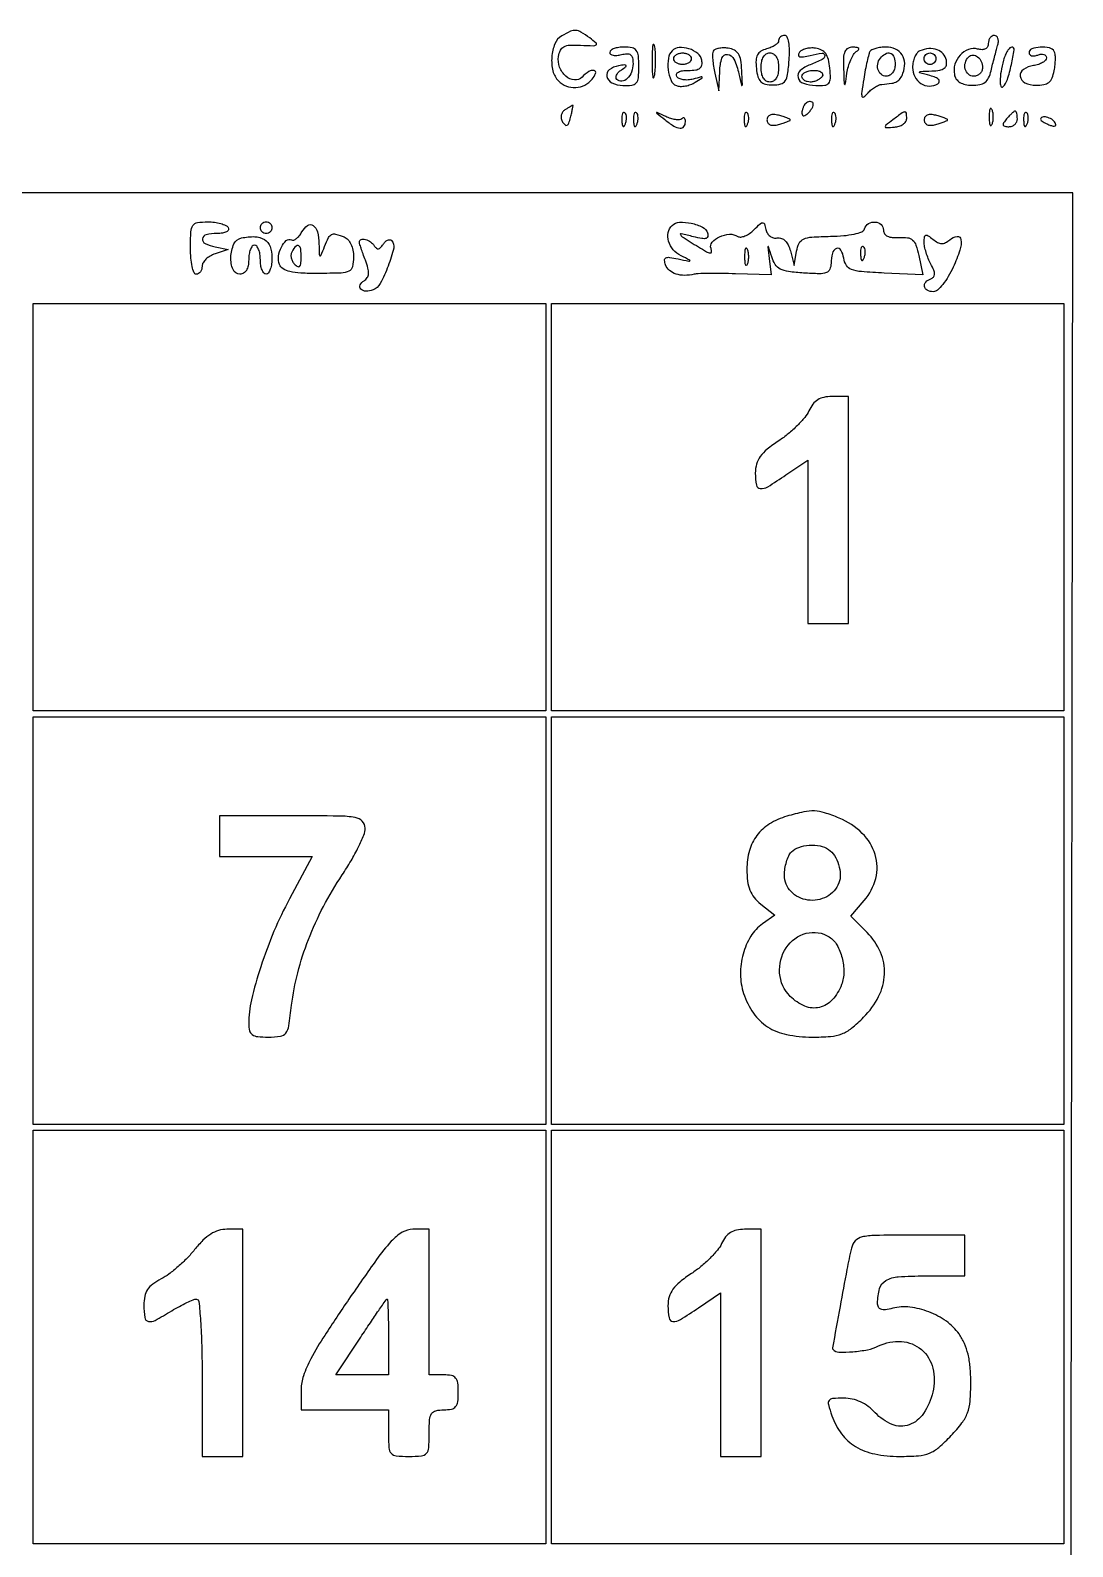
# Model space of a CAD drawing. Extents: x 16 to 642, y 26 to 500.
# Drawn here: x 463.5 to 642.5, y 239.5 to 499.9 of the extents above; entities that cross this region are included whole.
import ezdxf

# ---------------------------------------------------------------- set-up
doc = ezdxf.new("R2010")
doc.units = 0

msp = doc.modelspace()

# ---------------------------------------------------------------- linework, layer by layer
for points in [[(554.75, 498.919901, 0.16573), (553.575647, 497.567121, 0.078992), (553.046656, 495.295383, 0.076996), (553.244468, 492.904961, 0.138156), (554.2, 491.2, 0.104083), (555.560429, 490.312615, 0.105953), (557.154238, 490.056321, 0.105387), (558.719891, 490.475632, 0.10195), (560, 491.5, 0.085166), (560.572651, 492.493686, 0.462041), (560.305828, 492.967623, 0.195875), (559.406916, 492.79058, 0.051065), (558.242382, 491.842382, -0.222313), (556.923973, 491.364279, -0.159848), (555.464273, 491.992883, -0.123869), (554.400648, 493.54538, -0.124663), (554.201743, 495.412495, -0.079073), (554.525274, 496.459369, -0.162988), (555.121531, 497.061272, -0.106016), (556.156396, 497.331845, -0.023442), (558, 497.327447, 0.004766), (560.209527, 497.239618, 0.178375), (560.677246, 497.396091, 0.474781), (560.679818, 497.702912, 0.015052), (559.55887, 498.577447, 0.020018), (558.054078, 499.590234, 0.120904), (557.164844, 499.876779, 0.127205), (556.265757, 499.711354, 0.023105)], [(570.286014, 494.5, 0.006817), (570.315278, 492.711719, 0.040183), (570.418418, 491.780601, 0.720633), (570.561388, 491.761725, 0.075924), (570.717581, 492.26375, 0.022548), (570.846293, 493.485188, 0.015659), (570.885962, 494.872547, 0.015827), (570.839977, 496.209518, 0.031163), (570.703931, 497.26375, 0.248898), (570.549185, 497.455688, 0.49082), (570.403147, 497.374351, 0.030832), (570.307632, 496.29708, 0.00738)], [(592, 498.116631, -0.185948), (591.854631, 497.739262, -0.058343), (591.39088, 497.333464, -0.049187), (590.720113, 496.963529, -0.0375), (589.926401, 496.691004, 0.070532), (588.939393, 496.277643, 0.139389), (588.361149, 495.664804, 0.11208), (588.118924, 494.739901, 0.036764), (588.176401, 493.324373, 0.038939), (588.455422, 491.888383, 0.129595), (588.935221, 491.064797, 0.144521), (589.724104, 490.635383, 0.052906), (591, 490.5, 0.061426), (592.379593, 490.670127, 0.187559), (593.135916, 491.20575, 0.112408), (593.552911, 492.313907, 0.015952), (593.807498, 494.75, 0.02062), (593.860701, 496.466103, 0.041131), (593.735355, 497.817964, 0.056128), (593.46685, 498.728327, 0.301641), (593.057498, 499, 0.082141), (592.653608, 498.933198, 0.092284), (592.31064, 498.74051, 0.100652), (592.081314, 498.453562, 0.118961)], [(628, 497.59362, -0.118961), (627.868891, 497.050358, -0.157416), (627.511097, 496.692913, -0.123137), (626.934711, 496.559415, -0.059655), (626.180143, 496.663142, 0.153755), (624.606096, 496.585411, 0.119225), (623.174253, 495.622988, 0.111591), (622.274776, 494.049869, 0.122441), (622.181001, 492.298039, 0.104131), (622.507394, 491.521079, 0.104952), (623.118638, 490.94425, 0.085575), (624.022529, 490.586817, 0.047233), (625.206454, 490.454335, 0.048349), (626.54862, 490.56137, 0.119181), (627.44769, 490.955821, 0.121314), (628.057673, 491.712201, 0.051051), (628.490365, 492.954335, -0.00326), (628.759862, 494.057009, -0.002452), (629.070092, 495.266273, -0.002479), (629.373065, 496.400656, -0.005708), (629.614875, 497.25, 0.055364), (629.735512, 497.919921, 0.092955), (629.66851, 498.485937, 0.132656), (629.431006, 498.858956, 0.187153), (629.067388, 499, 0.130831), (628.660338, 498.891636, 0.100642), (628.313545, 498.586876, 0.088374), (628.08029, 498.130986, 0.074295)], [(563, 496.09362, 0.24384), (563.157535, 495.789795, 0.106581), (563.5875, 495.607123, 0.070464), (564.233678, 495.575635, 0.040966), (565, 495.710251, -0.050317), (565.976001, 495.862983, -0.179172), (566.570546, 495.679133, -0.180105), (566.900162, 495.153299, -0.050928), (567, 494.175648, -0.086318), (566.746387, 492.717529, -0.113734), (566.01931, 491.585462, -0.168697), (565.083474, 491.14587, -0.226323), (564.212429, 491.454237, -0.20254), (564.079275, 491.782151, -0.111623), (564.1823, 492.210053, -0.079282), (564.51379, 492.677508, -0.049787), (565.02896, 493.108129, 0.012013), (565.787698, 493.650684, 0.418595), (565.814026, 493.84727, 0.265097), (565.580681, 493.943949, 0.007983), (564.5, 493.790061, 0.125626), (562.929594, 493.112445, 0.29058), (562.5099, 491.955195, 0.23181), (563.388761, 490.85324, 0.101673), (565.25, 490.399086, 0.037672), (566.802896, 490.459103, 0.19092), (567.552361, 490.860053, 0.154317), (567.913471, 491.72368, 0.022459), (568, 493.649086, 0.023564), (567.912288, 495.509194, 0.137542), (567.563484, 496.414909, 0.184789), (566.852401, 496.865054, 0.049768), (565.5, 497, 0.034468), (564.542441, 496.933911, 0.052547), (563.734375, 496.733751, 0.068439), (563.17873, 496.441306, 0.241977)], [(573.708849, 496.375516, 0.162016), (573.067129, 495.093707, 0.066157), (573.045837, 493.121236, 0.067537), (573.530324, 491.271729, 0.20618), (574.439261, 490.384934, 0.08937), (575.121749, 490.254993, 0.046588), (575.987644, 490.327232, 0.044322), (576.890008, 490.572051, 0.051288), (577.689261, 490.964068, 0.002629), (578.826699, 491.683134, 0.41719), (578.855349, 491.816689, 0.322506), (578.707651, 491.873584, 0.002256), (577.334157, 491.507072, -0.049038), (576.457972, 491.359117, -0.057292), (575.615598, 491.397195, -0.066494), (574.929592, 491.603718, -0.149092), (574.52514, 491.959323, -0.233205), (574.485674, 492.371953, -0.183499), (574.78766, 492.712248, -0.088065), (575.4844, 492.932621, -0.032676), (576.514307, 493, 0.033909), (577.773998, 493.085529, 0.129488), (578.49496, 493.384525, 0.19006), (578.821167, 493.923229, 0.089533), (578.813108, 494.75, 0.178551), (578.1181, 495.904958, 0.092109), (576.61135, 496.712529, 0.092613), (574.922719, 496.922327, 0.183082)], [(577, 495, -0.148195), (576.884432, 494.618646, -0.098894), (576.559375, 494.29375, -0.082425), (576.073457, 494.074694, -0.064853), (575.5, 494, -0.064853), (574.926543, 494.074694, -0.082425), (574.440625, 494.29375, -0.098894), (574.115568, 494.618646, -0.148195), (574, 495, -0.148195), (574.115568, 495.381354, -0.098894), (574.440625, 495.70625, -0.082425), (574.926543, 495.925306, -0.064853), (575.5, 496, -0.064853), (576.073457, 495.925306, -0.082425), (576.559375, 495.70625, -0.098894), (576.884432, 495.381354, -0.148195)], [(580.772752, 496.307186, 0.117951), (580.652327, 495.817252, 0.020385), (580.685567, 494.855861, 0.021188), (580.821321, 493.707758, 0.017554), (581.060077, 492.5), (581.76337, 489.5), (581.881685, 492.833333, -0.063936), (582.259425, 495.127639, -0.366616), (583.21534, 495.749994, -0.261619), (584.330768, 494.923923, -0.048768), (585.172847, 492.417502, 0.00113), (585.628679, 490.461181, 0.613476), (585.722028, 490.438429, 0.191253), (585.786735, 490.626487, 0.000699), (585.672847, 493, 0.027224), (585.487417, 494.780357, 0.097985), (585.094022, 495.84627, 0.140028), (584.4132, 496.472483, 0.081139), (583.34436, 496.807186, 0.036864), (582.488687, 496.865336, 0.046582), (581.699748, 496.787025, 0.053897), (581.082243, 496.596194, 0.173599)], [(592, 493.5, -0.04716), (591.90137, 492.456621, -0.088208), (591.6, 491.666667, -0.118484), (591.11998, 491.177821, -0.140575), (590.5, 491, -0.140575), (589.88002, 491.177821, -0.118484), (589.4, 491.666667, -0.088208), (589.09863, 492.456621, -0.04716), (589, 493.5, -0.04716), (589.09863, 494.543379, -0.088208), (589.4, 495.333333, -0.118484), (589.88002, 495.822179, -0.140575), (590.5, 496, -0.140575), (591.11998, 495.822179, -0.118484), (591.6, 495.333333, -0.088208), (591.90137, 494.543379, -0.04716)], [(595.510571, 496.017104, 0.166825), (595.415198, 495.596474, 0.318089), (595.633977, 495.348821, 0.100229), (596.275345, 495.328615, 0.019404), (597.416211, 495.568326, -0.027345), (599.464705, 495.964903, -0.454326), (599.928468, 495.561147, -0.287102), (599.496881, 494.869066, -0.022682), (597.418718, 493.969096, 0.085065), (595.700594, 492.955386, 0.290866), (595.332105, 491.77222, 0.250441), (596.258271, 490.787917, 0.072045), (598.384645, 490.398366, 0.033056), (599.929793, 490.442783, 0.202099), (600.617603, 490.812886, 0.172576), (600.894267, 491.603716, 0.02298), (600.802293, 493.398366, 0.036705), (600.54499, 494.892527, 0.09549), (600.087711, 495.878357, 0.121141), (599.373963, 496.485634, 0.080754), (598.34436, 496.807186, 0.050212), (597.469501, 496.84326, 0.053244), (596.622733, 496.701813, 0.059408), (595.926785, 496.415269, 0.127679)], [(603.149832, 493.25, 0.001034), (603.251327, 490.835031, 0.156401), (603.346126, 490.578802, 0.656252), (603.454644, 490.607132, 0.001999), (603.740065, 492.49675, -0.031255), (603.9941, 493.698003, -0.033488), (604.391779, 494.829974, -0.035596), (604.863742, 495.745539, -0.114751), (605.340233, 496.231437, 0.055173), (605.739686, 496.55242, 0.378775), (605.753481, 496.78398, 0.201813), (605.469444, 496.942066, 0.025217), (604.75, 496.984687, 0.119993), (603.903931, 496.786503, 0.176051), (603.386243, 496.234498, 0.092176), (603.147142, 495.170094, 0.019269)], [(607.690356, 496.25, 0.066615), (607.489849, 495.755498, 0.007073), (607.196215, 494.545312, 0.008629), (606.890433, 493.086602, 0.006831), (606.608743, 491.5, 0.006365), (606.279555, 489.311824, 0.09508), (606.320316, 488.543479, 0.52935), (606.612833, 488.435207, 0.062088), (607.227404, 489, -0.039998), (607.806612, 489.581393, -0.035538), (608.493362, 490.08875, -0.037286), (609.180217, 490.455726, -0.084281), (609.75, 490.6, 0.016546), (611.433535, 490.790916, 0.084773), (612.324472, 491.081375, 0.125338), (612.893511, 491.594389, 0.055393), (613.361626, 492.5, 0.098916), (613.651537, 494.196856, 0.137352), (613.196701, 495.662184, 0.141982), (612.063143, 496.645915, 0.108592), (610.452028, 497, 0.029778), (609.527173, 496.944871, 0.036542), (608.678014, 496.779688, 0.039679), (608.008555, 496.539484, 0.158492)], [(612, 494, -0.072314), (611.888136, 493.230589, -0.08892), (611.5625, 492.583333, -0.10214), (611.075754, 492.153209, -0.130775), (610.5, 492, -0.180027), (609.592457, 492.33771, -0.154548), (609.055706, 493.209943, -0.133222), (609.078216, 494.340638, -0.125809), (609.666667, 495.333333, -0.095046), (610.549586, 495.93204, -0.235594), (611.308755, 495.889179, -0.19625), (611.829766, 495.223484, -0.069236)], [(616.25, 496.349228, 0.130897), (615.771073, 495.983833, 0.060634), (615.367188, 495.30641, 0.054031), (615.092758, 494.445394, 0.05019), (615, 493.523655, 0.118451), (615.383518, 491.927482, 0.131247), (616.442555, 490.750286, 0.140731), (617.885786, 490.307696, 0.143858), (619.330161, 490.704051, 0.183763), (619.593851, 491.04823, 0.269398), (619.506866, 491.409908, 0.106333), (618.971566, 491.773462, 0.028325), (617.989919, 492.107615, -0.001606), (616.237686, 492.601388, -0.449887), (616.178431, 492.724878, -0.290933), (616.322442, 492.824766, -0.001226), (618.323324, 492.90032, 0.031071), (619.680198, 493.032916, 0.119737), (620.455381, 493.358716, 0.185752), (620.807834, 493.911914, 0.097861), (620.811841, 494.738516, 0.134013), (620.265426, 495.85062, 0.12775), (619.220751, 496.555463, 0.107771), (617.810388, 496.732261, 0.075496)], [(619, 495, -0.099038), (618.923658, 494.618362, -0.097945), (618.70625, 494.29375, -0.097945), (618.381638, 494.076342, -0.099038), (618, 494, -0.099038), (617.618362, 494.076342, -0.097945), (617.29375, 494.29375, -0.097945), (617.076342, 494.618362, -0.099038), (617, 495, -0.099038), (617.076342, 495.381638, -0.097945), (617.29375, 495.70625, -0.097945), (617.618362, 495.923658, -0.099038), (618, 496, -0.099038), (618.381638, 495.923658, -0.097945), (618.70625, 495.70625, -0.097945), (618.923658, 495.381638, -0.099038)], [(627, 493.440983, -0.103216), (626.885271, 492.891133, -0.098834), (626.559375, 492.423289, -0.096907), (626.072549, 492.109789, -0.095012), (625.5, 492, -0.179946), (624.59764, 492.335619, -0.15216), (624.05672, 493.20489, -0.132661), (624.066992, 494.327196, -0.128822), (624.63948, 495.306147, -0.194761), (625.37668, 495.618432, -0.172865), (626.169706, 495.350022, -0.128462), (626.782775, 494.537796, -0.098073)], [(630.630286, 494.75, 0.021621), (630.196457, 492.79715, 0.038401), (630.034304, 491.157967, 0.088923), (630.171957, 490.280133, 0.553881), (630.530856, 490.197522, 0.11931), (631.283849, 491.431493, 0.022786), (631.976584, 493.985755, 0.017628), (632.450399, 496.531434, 0.458489), (632.046826, 497, 0.204667), (631.692806, 496.848752, 0.050392), (631.295122, 496.339063, 0.043358), (630.920754, 495.611496, 0.03169)], [(635, 496.031385, 0.184534), (635.122486, 495.710807, 0.147206), (635.440625, 495.516384, 0.100118), (635.925634, 495.488865, 0.055937), (636.5, 495.638374, -0.060408), (637.074141, 495.782373, -0.106335), (637.559375, 495.740147, -0.1502), (637.878058, 495.523595, -0.17057), (638, 495.17654, -0.188079), (637.835961, 494.755876, -0.071237), (637.339062, 494.349981, -0.057618), (636.611136, 494.018258, -0.042877), (635.75, 493.819551, 0.113712), (634.03683, 493.159936, 0.282616), (633.503905, 491.985383, 0.257982), (634.306234, 490.88467, 0.105133), (636.172538, 490.45462, 0.046656), (637.519799, 490.557569, 0.125401), (638.391224, 490.945688, 0.128708), (638.957277, 491.696071, 0.05039), (639.330568, 492.948923, 0.021247), (639.482105, 493.976635, 0.024583), (639.536251, 494.96456, 0.024706), (639.499888, 495.79414, 0.115602), (639.349013, 496.244303, 0.203577), (638.495043, 496.848248, 0.065797), (636.918576, 496.97858, 0.071736), (635.473164, 496.697381, 0.319067)], [(599.5, 492, -0.08825), (599.157656, 491.617164, -0.053305), (598.640225, 491.29375, -0.051278), (598.038022, 491.074167, -0.061875), (597.440983, 491, -0.067639), (596.890182, 491.074854, -0.08433), (596.423289, 491.29375, -0.09965), (596.111069, 491.61866, -0.142666), (596, 492, -0.195654), (596.155423, 492.381985, -0.086673), (596.604836, 492.70625, -0.066561), (597.270941, 492.926392, -0.0466), (598.059017, 493, -0.047867), (598.804599, 492.928459, -0.104212), (599.33165, 492.70625, -0.181468), (599.558599, 492.378123, -0.202618)], [(555.302786, 486.208294, 0.099194), (554.887777, 485.810672, 0.106234), (554.670556, 485.293112, 0.101646), (554.680352, 484.713256, 0.083716), (554.914049, 484.139072, 0.062669), (555.328106, 483.625732, 0.33351), (555.664053, 483.584182, 0.177523), (555.965059, 483.942533, 0.022875), (556.267643, 484.915465, 0.006422), (556.465507, 485.713853, 0.011098), (556.606696, 486.38317, 0.005206), (556.704174, 486.933565, 0.493359), (556.65638, 486.984687, 0.102382), (556.553075, 486.952543, 0.003763), (556.194255, 486.750305, 0.00672), (555.772844, 486.501006, 0.004654)], [(596.666667, 487.333333, 0.063896), (596.411277, 487.002755, 0.039129), (596.195833, 486.558958, 0.038674), (596.048893, 486.07784, 0.054831), (596, 485.633333, 0.142677), (596.093678, 485.31173, 0.290264), (596.322581, 485.204271, 0.131573), (596.693024, 485.355562, 0.034019), (597.183333, 485.783333, 0.041736), (597.5985, 486.274266, 0.061283), (597.867292, 486.770833, 0.080535), (597.959631, 487.197768, 0.212536), (597.85, 487.483333, 0.128169), (597.601612, 487.629018, 0.100736), (597.289271, 487.652396, 0.089268), (596.96028, 487.549128, 0.075941)], [(565.078947, 484.416667, 0.018894), (565.137993, 483.670344, 0.168741), (565.279315, 483.37858, 0.470617), (565.461564, 483.395823, 0.054073), (565.683114, 483.8125, 0.051402), (565.839148, 484.359369, 0.05415), (565.876576, 484.916927, 0.060344), (565.797407, 485.402231, 0.126455), (565.604167, 485.729167, 0.296942), (565.385309, 485.77538, 0.208169), (565.200665, 485.592839, 0.077125), (565.089945, 485.112848, 0.028489)], [(567.078947, 484.416667, 0.018894), (567.137993, 483.670344, 0.168741), (567.279315, 483.37858, 0.470617), (567.461564, 483.395823, 0.054073), (567.683114, 483.8125, 0.051402), (567.839148, 484.359369, 0.05415), (567.876576, 484.916927, 0.060344), (567.797407, 485.402231, 0.126455), (567.604167, 485.729167, 0.296942), (567.385309, 485.77538, 0.208169), (567.200665, 485.592839, 0.077125), (567.089945, 485.112848, 0.028489)], [(572.44113, 484.555166, 0.028232), (573.994936, 483.448229, 0.113944), (575.086923, 483.067299, 0.267066), (575.731288, 483.349827, 0.160259), (576, 484.166667, 0.054473), (575.955843, 484.57078, 0.163966), (575.814502, 484.805127, 0.256938), (575.608287, 484.846939, 0.121201), (575.368517, 484.70185, -0.183501), (574.981568, 484.527919, -0.049995), (574.300218, 484.555485, -0.043581), (573.475882, 484.746283, -0.033549), (572.618517, 485.09035, 0.000982), (571.138766, 485.799216, 0.451234), (571.050073, 485.761405, 0.312651), (571.083955, 485.646181, 0.000828)], [(586.078947, 484.416667, 0.018894), (586.137993, 483.670344, 0.168741), (586.279315, 483.37858, 0.470617), (586.461564, 483.395823, 0.054073), (586.683114, 483.8125, 0.051402), (586.839148, 484.359369, 0.05415), (586.876576, 484.916927, 0.060344), (586.797407, 485.402231, 0.126455), (586.604167, 485.729167, 0.296942), (586.385309, 485.77538, 0.208169), (586.200665, 485.592839, 0.077125), (586.089945, 485.112848, 0.028489)], [(590, 484.5, 0.141083), (590.145233, 483.995536, 0.159863), (590.531275, 483.674889, 0.11018), (591.161067, 483.575446, 0.048265), (592, 483.710251, 0.011694), (592.766573, 483.92999, 0.018384), (593.4125, 484.157982, 0.012941), (593.918345, 484.37302, 0.293778), (594, 484.5, 0.293778), (593.918345, 484.62698, 0.012941), (593.4125, 484.842018, 0.018384), (592.766573, 485.07001, 0.011694), (592, 485.289749, 0.048265), (591.161067, 485.424554, 0.11018), (590.531275, 485.325111, 0.159863), (590.145233, 485.004464, 0.141083)], [(601.078947, 484.416667, 0.018894), (601.137993, 483.670344, 0.168741), (601.279315, 483.37858, 0.470617), (601.461564, 483.395823, 0.054073), (601.683114, 483.8125, 0.051402), (601.839148, 484.359369, 0.05415), (601.876576, 484.916927, 0.060344), (601.797407, 485.402231, 0.126455), (601.604167, 485.729167, 0.296942), (601.385309, 485.77538, 0.208169), (601.200665, 485.592839, 0.077125), (601.089945, 485.112848, 0.028489)], [(611.631675, 484.521432, 0.004841), (610.412715, 483.579555, 0.2821), (610.319201, 483.326005, 0.371642), (610.505753, 483.180449, 0.00653), (611.881675, 483.26604, 0.05805), (612.691785, 483.422811, 0.073151), (613.377742, 483.756849, 0.088447), (613.839053, 484.209248, 0.155925), (614, 484.712804, 0.031558), (613.940086, 485.661138, 0.400932), (613.687166, 485.866498, 0.137664), (613.20549, 485.688356, 0.005085)], [(617, 484.5, 0.141083), (617.145233, 483.995536, 0.159863), (617.531275, 483.674889, 0.11018), (618.161067, 483.575446, 0.048265), (619, 483.710251, 0.011694), (619.766573, 483.92999, 0.018384), (620.4125, 484.157982, 0.012941), (620.918345, 484.37302, 0.293778), (621, 484.5, 0.293778), (620.918345, 484.62698, 0.012941), (620.4125, 484.842018, 0.018384), (619.766573, 485.07001, 0.011694), (619, 485.289749, 0.048265), (618.161067, 485.424554, 0.11018), (617.531275, 485.325111, 0.159863), (617.145233, 485.004464, 0.141083)], [(628.157895, 485, 0.017491), (628.189089, 484.10856, 0.078554), (628.306058, 483.601562, 0.447206), (628.474999, 483.540618, 0.174857), (628.662281, 483.75, 0.057986), (628.818615, 484.320008, 0.037979), (628.87034, 485, 0.037979), (628.818615, 485.679992, 0.057986), (628.662281, 486.25, 0.174857), (628.474999, 486.459382, 0.447206), (628.306058, 486.398438, 0.078554), (628.189089, 485.89144, 0.017491)], [(631.138321, 484.666667, 0.02929), (630.649087, 484.0015, 0.21616), (630.591728, 483.621532, 0.284908), (630.838836, 483.396015, 0.046192), (631.515876, 483.333333, 0.088623), (632.082526, 483.434565, 0.094873), (632.564039, 483.725, 0.099964), (632.886165, 484.15801, 0.110531), (633, 484.666667, 0.02678), (632.972616, 485.177572, 0.042237), (632.889093, 485.608333, 0.051723), (632.768099, 485.911882, 0.278952), (632.622445, 486, 0.165873), (632.41642, 485.929718, 0.018608), (632.030742, 485.608333, 0.020979), (631.589687, 485.177323, 0.015561)], [(634.078947, 484.416667, 0.018894), (634.137993, 483.670344, 0.168741), (634.279315, 483.37858, 0.470617), (634.461564, 483.395823, 0.054073), (634.683114, 483.8125, 0.051402), (634.839148, 484.359369, 0.05415), (634.876576, 484.916927, 0.060344), (634.797407, 485.402231, 0.126455), (634.604167, 485.729167, 0.296942), (634.385309, 485.77538, 0.208169), (634.200665, 485.592839, 0.077125), (634.089945, 485.112848, 0.028489)], [(637, 484.606989, 0.2252), (637.088769, 484.419896, 0.029412), (637.455882, 484.154486, 0.029555), (637.957462, 483.875192, 0.020646), (638.551938, 483.618443, 0.036408), (639.131719, 483.443138, 0.155351), (639.487528, 483.474315, 0.32948), (639.606889, 483.674071, 0.1144), (639.492921, 484.011454, 0.115814), (638.901891, 484.603931, 0.080554), (638.026239, 484.969265, 0.115534), (637.291154, 484.972535, 0.349578)], [(16, 249), (16, 26), (60.75, 25.993653, 0.000024), (90.165552, 25.990868, 0.000002), (171.156885, 25.9873, 0.000002), (267.752069, 25.98384, 0.000002), (373.762799, 25.980939), (642.025599, 25.974572), (642.262799, 248.987295), (642.5, 472.000018), (329.25, 472.000009), (16, 472)], [(497.5, 466, -0.253782), (497.521766, 465.615199, -0.1651), (497.205217, 465.287316, -0.083483), (496.520664, 465.068671, -0.035659), (495.559017, 465, 0.057818), (493.7112, 464.78561, 0.311098), (493.066959, 464.075168, 0.32859), (493.513495, 463.26088, 0.060076), (495.25, 462.6965), (497.5, 462.253899), (495.25, 461.510318, 0.051815), (494.389412, 461.123193, 0.057823), (493.660937, 460.5788, 0.065964), (493.164825, 459.967513, 0.138381), (493, 459.383369, -0.070596), (492.92498, 458.854683, -0.086212), (492.70625, 458.406365, -0.100221), (492.381339, 458.106634, -0.137184), (492, 458, -0.31052), (491.611488, 458.267028, -0.036969), (491.29375, 459.321875, -0.033738), (491.072283, 460.775243, -0.020945), (491, 462.5, -0.012191), (491.068387, 465.304426, -0.133308), (491.413388, 466.367475, -0.212973), (492.187232, 466.865948, -0.038163), (493.940983, 467, -0.031397), (495.112115, 466.926388, -0.037109), (496.1996, 466.70625, -0.040338), (497.065839, 466.385578, -0.146547)], [(505, 466, -0.099038), (504.923658, 465.618362, -0.097945), (504.70625, 465.29375, -0.097945), (504.381638, 465.076342, -0.099038), (504, 465, -0.099038), (503.618362, 465.076342, -0.097945), (503.29375, 465.29375, -0.097945), (503.076342, 465.618362, -0.099038), (503, 466, -0.099038), (503.076342, 466.381638, -0.097945), (503.29375, 466.70625, -0.097945), (503.618362, 466.923658, -0.099038), (504, 467, -0.099038), (504.381638, 466.923658, -0.097945), (504.70625, 466.70625, -0.097945), (504.923658, 466.381638, -0.099038)], [(513.063386, 463.190983, 0.002442), (513.115324, 461.364957, 0.284828), (513.24174, 461.175446, 0.423599), (513.41357, 461.242847, 0.003358), (514.031162, 462.75, -0.017736), (514.726472, 464.316851, -0.168063), (515.238402, 464.828026, -0.184387), (515.933016, 464.888587, -0.022178), (517.418213, 464.393011, -0.123188), (518.04808, 463.951332, -0.070316), (518.555418, 463.166232, -0.06042), (518.88803, 462.137142, -0.048016), (519, 460.973867, -0.053748), (518.818317, 459.288598, -0.233368), (518.209467, 458.525306, -0.102019), (516.87775, 458.205592, -0.006875), (512.948694, 458.132769, -0.012192), (509.928109, 458.191982, -0.04639), (508.061456, 458.448751, -0.083345), (506.913252, 458.928418, -0.161987), (506.289547, 459.687836, -0.125936), (506.126042, 461.092816, -0.080914), (506.607519, 462.670653, -0.100786), (507.457784, 463.769508, -0.300486), (508.356655, 463.88479, 0.207728), (508.729522, 463.867395, 0.075137), (509.201515, 464.133273, 0.058553), (509.694831, 464.621261, 0.040935), (510.131801, 465.271032, -0.109414), (511.107418, 466.365237, -0.320813), (512.06225, 466.368853, -0.183115), (512.798892, 465.272185, -0.051475)], [(579.803258, 465.108869, -0.120123), (579.852124, 464.488643, -0.293195), (579.559391, 464.162116, -0.112444), (578.828123, 464.128772, -0.016882), (577.382427, 464.440153, 0.004608), (575.260007, 464.952103, 0.628857), (575.13254, 464.793027, 0.140601), (575.446371, 464.439919, 0.001514), (578.219891, 462.694015, 0.010236), (579.601269, 461.869126, 0.096928), (580.251477, 461.650331, 0.437095), (580.486012, 461.845006, 0.105455), (580.39757, 462.406334, -0.275754), (580.584917, 463.486554, -0.108868), (581.838839, 464.428079, -0.091426), (583.566486, 464.859712, -0.155244), (584.998722, 464.50079, 0.169198), (585.514585, 464.386324, 0.066826), (586.228519, 464.568864, 0.055984), (587.015895, 464.994547, 0.044512), (587.757671, 465.614835, -0.009787), (588.853975, 466.669056, -0.184025), (589.289543, 466.84418, -0.334), (589.583631, 466.631375, -0.02736), (589.828303, 465.652737, 0.092286), (590.075694, 465.023019, 0.0943), (590.531709, 464.530004, 0.097189), (591.124207, 464.249217, 0.105126), (591.761853, 464.224145, -0.129884), (592.471167, 464.161465, -0.10765), (593.11508, 463.756926, -0.084549), (593.648124, 463.02074, -0.049658), (594.030891, 462), (594.694682, 459.5), (595.097341, 461.958181, -0.07415), (595.534411, 463.3208, -0.176907), (596.291918, 464.043933, -0.088303), (597.711211, 464.385017, -0.010681), (600.933476, 464.508611, 0.017761), (603.175077, 464.62639, 0.032493), (604.983464, 464.905206, 0.037628), (606.288307, 465.299079, 0.223795), (606.76681, 465.800429, -0.174179), (607.464363, 466.686985, -0.15957), (608.595125, 466.967035, -0.175872), (609.595209, 466.518174, -0.202902), (610, 465.561736, 0.150774), (610.185305, 464.961196, 0.134895), (610.683795, 464.537872, 0.089187), (611.518753, 464.317578, 0.03754), (612.683911, 464.311736, -0.048503), (614.139665, 464.272568, -0.155941), (615.008854, 463.870548, -0.127492), (615.585113, 462.980486, -0.027986), (616.066408, 461.206989), (616.764995, 457.913977), (610.132497, 458.206989, -0.007983), (606.210586, 458.443038, -0.069206), (604.505361, 458.814116, -0.166106), (603.632767, 459.522164, -0.105112), (603.178506, 460.764831, 0.092931), (602.713004, 462.140269, 0.377115), (601.945425, 462.409961, 0.234828), (601.228637, 461.602743, 0.066305), (601, 459.886192, -0.100134), (600.788583, 458.841104, -0.209718), (600.198214, 458.282065, -0.091243), (598.981256, 458.082273, -0.011341), (596.290245, 458.195209, -0.017368), (593.691866, 458.454232, -0.08492), (592.287469, 458.894091, -0.132178), (591.426398, 459.673703, -0.068302), (590.808826, 461, 0.000699), (590.272069, 462.730369, 0.510216), (590.194863, 462.756387, 0.275459), (590.146672, 462.646911, 0.000556), (590.389207, 460.701358), (590.741253, 457.902716), (584.620627, 458.0695, 0.003979), (582.203426, 458.116122, 0.005282), (580.004184, 458.117802, 0.003818), (578.164673, 458.085728, 0.051852), (577.5, 457.999721, -0.057166), (575.85143, 457.80414, -0.080512), (574.391909, 458.034888, -0.096209), (573.2716, 458.660521, -0.126482), (572.595685, 459.611245, -0.068887), (572.410586, 460.405897, -0.313547), (572.632534, 460.796809, -0.147977), (573.276404, 460.89604, -0.016938), (574.738696, 460.637825, 0.001267), (576.593278, 460.250054, 0.260066), (576.764889, 460.304133, 0.500494), (576.743992, 460.424841, 0.0018), (575.25, 461.179395, -0.097479), (573.909031, 462.21676, -0.108054), (573.120693, 463.650423, -0.12179), (573.053167, 465.146978, -0.148094), (573.712576, 466.379243, -0.189851), (574.955875, 466.91986, -0.060212), (577.007494, 466.744326, -0.06043), (578.94173, 466.089699, -0.204277)], [(505, 460.883369, -0.032936), (504.927166, 459.778876, -0.050578), (504.70625, 458.84699, -0.065419), (504.383938, 458.203718, -0.248869), (504, 458, -0.226478), (503.617064, 458.182831, -0.074992), (503.29375, 458.734375, -0.057076), (503.073116, 459.542644, -0.038131), (503, 460.5, 0.038131), (502.926884, 461.457356, 0.057076), (502.70625, 462.265625, 0.074992), (502.382936, 462.817169, 0.226478), (502, 463, 0.226478), (501.617064, 462.817169, 0.074992), (501.29375, 462.265625, 0.057076), (501.073116, 461.457356, 0.038131), (501, 460.5, -0.04716), (500.90137, 459.456621, -0.088208), (500.6, 458.666667, -0.118484), (500.11998, 458.177821, -0.140575), (499.5, 458, -0.304916), (498.309464, 458.800449, -0.107175), (497.93599, 460.93243, -0.095774), (498.467509, 463.191463, -0.238789), (499.75, 464.228451, -0.058074), (502.051937, 464.448098, -0.137458), (503.685966, 463.953194, -0.162209), (504.659309, 462.754178, -0.090312)], [(522.565983, 462.893237, 0.074857), (522.924652, 462.470002, 0.219479), (523.282445, 462.364693, 0.173723), (523.656557, 462.56418, 0.045866), (524.070627, 463.114277, -0.056867), (524.432898, 463.574197, -0.090604), (524.842318, 463.859914, -0.124728), (525.231132, 463.930826, -0.181356), (525.545292, 463.788042, -0.263787), (525.903687, 462.490921, -0.028357), (524.938262, 459.402245, -0.030447), (523.603831, 456.418264, -0.182743), (522.356214, 455.306451, -0.092708), (521.131564, 455.081677, -0.20157), (520.267886, 455.448033, -0.316233), (520.154495, 456.15406, -0.141917), (520.817715, 456.887342, 0.112796), (521.350399, 457.412429, 0.12694), (521.573024, 458.094699, 0.081463), (521.478703, 459.037708, 0.025271), (521.038754, 460.398068, -0.004899), (520.64086, 461.476293, -0.006698), (520.305134, 462.455388, -0.00454), (520.042885, 463.280165, -0.074833), (520, 463.5651, -0.338503), (520.302272, 463.960422, -0.131067), (521.036003, 463.96377, -0.085686), (521.931951, 463.556076, -0.105193)], [(621.410972, 463.926114, -0.139073), (622.656663, 464.476962, -0.42004), (623.317718, 463.968825, -0.111442), (623.132216, 462.153651, -0.02429), (621.980752, 459.205744, -0.028474), (621.145031, 457.592142, -0.037418), (620.195706, 456.232753, -0.041189), (619.270413, 455.272289, -0.182413), (618.548892, 455, -0.117847), (617.52599, 455.244487, -0.234267), (617.039608, 455.895926, -0.240892), (617.2695, 456.661633, -0.121746), (618.143398, 457.214466, 0.129867), (618.610904, 457.520787, 0.185192), (618.786796, 457.979395, 0.099357), (618.648132, 458.670319, 0.023822), (618.143398, 459.732058, -0.028124), (617.705614, 460.673759, -0.022112), (617.335873, 461.736837, -0.022605), (617.080132, 462.758427, -0.050065), (617, 463.556703, -0.032766), (617.056048, 464.411055, -0.296352), (617.287779, 464.682171, -0.227411), (617.687201, 464.617769, -0.021414), (618.5, 464, 0.047217), (619.304201, 463.45175, 0.120229), (619.981089, 463.268282, 0.12592), (620.646549, 463.420691, 0.054318)], [(508.446149, 461.912868, 0.11056), (508.2733, 461.413694, 0.077894), (508.298536, 460.818176, 0.072722), (508.512254, 460.219746, 0.074436), (508.887132, 459.712868, 0.062607), (509.413659, 459.303935, 0.339454), (509.75, 459.344219, 0.178281), (509.95293, 459.770569, 0.02285), (510, 460.8, 0.022936), (509.929611, 462.333642, 0.217734), (509.610971, 462.889506, 0.382301), (509.138681, 462.837919, 0.044558)], [(586.157895, 461, 0.017491), (586.189089, 460.10856, 0.078554), (586.306058, 459.601562, 0.447206), (586.474999, 459.540618, 0.174857), (586.662281, 459.75, 0.057986), (586.818615, 460.320008, 0.037979), (586.87034, 461, 0.037979), (586.818615, 461.679992, 0.057986), (586.662281, 462.25, 0.174857), (586.474999, 462.459382, 0.447206), (586.306058, 462.398438, 0.078554), (586.189089, 461.89144, 0.017491)], [(606.078947, 461.416667, 0.018894), (606.137993, 460.670344, 0.168741), (606.279315, 460.37858, 0.470617), (606.461564, 460.395823, 0.054073), (606.683114, 460.8125, 0.051402), (606.839148, 461.359369, 0.05415), (606.876576, 461.916927, 0.060344), (606.797407, 462.402231, 0.126455), (606.604167, 462.729167, 0.296942), (606.385309, 462.77538, 0.208169), (606.200665, 462.592839, 0.077125), (606.089945, 462.112848, 0.028489)], [(597.200464, 434.540625, -0.066019), (596.493614, 433.411612, -0.02422), (595.222329, 432.018348, -0.023511), (593.668724, 430.611965, -0.026027), (592.039949, 429.407739, 0.022729), (590.022672, 427.936746, 0.066415), (588.835385, 426.694194, 0.089267), (588.2129, 425.411977, 0.068582), (588, 423.867114, 0.044011), (588.183664, 421.78458, 0.345909), (588.860646, 421.18018, 0.155498), (590.126306, 421.497648, 0.01064), (593.267865, 423.536051), (597, 426.072102), (597, 412.036051), (597, 398), (600.5, 398), (604, 398), (604, 417.5), (604, 437), (601.160515, 437, 0.050797), (599.781304, 436.859518, 0.088414), (598.716058, 436.434807, 0.090879), (597.882347, 435.678112, 0.056309)], [(496, 361.5), (496, 358), (503.958583, 358), (511.917166, 358), (508.008988, 350.75, 0.024078), (505.345649, 345.183392, 0.02061), (503.074724, 339.092929, 0.020995), (501.479659, 333.411404, 0.057994), (501, 329.289901, 0.061924), (501.149248, 328.089427, 0.183397), (501.617081, 327.420262, 0.126505), (502.543536, 327.086043, 0.023641), (504.362319, 327, 0.035352), (506.44494, 327.147432, 0.202218), (507.374739, 327.705291, 0.119778), (507.884575, 328.935387, 0.009376), (508.368627, 332.479348, -0.034273), (509.414732, 338.053527, -0.029161), (511.254305, 343.750461, -0.028113), (513.82712, 349.407255, -0.026432), (517.066439, 354.861635, 0.015222), (518.572383, 357.272608, 0.017906), (519.844516, 359.645736, 0.017022), (520.769934, 361.705675, 0.097352), (521, 362.876095, 0.196824), (520.513921, 364.063062, 0.157567), (519.278654, 364.707522, 0.039439), (516.491831, 364.95752, 0.002658), (508.5, 365), (496, 365)], [(593.418665, 364.924925, 0.067441), (590.436308, 363.602849, 0.093415), (588.277682, 361.638808, 0.093699), (586.98638, 359.028674, 0.068247), (586.545455, 355.813369, 0.030541), (586.670307, 353.771263, 0.064868), (587.063967, 352.240303, 0.074457), (587.792461, 350.996606, 0.052955), (588.935329, 349.851284), (591.325202, 347.916082), (589.23913, 346.45494, 0.103038), (587.227262, 344.314449, 0.071058), (585.905466, 341.249841, 0.068111), (585.456292, 337.795679, 0.078177), (585.994839, 334.515637, 0.070383), (587.675874, 331.116775, 0.100718), (590.082678, 328.782062, 0.092062), (593.382931, 327.441538, 0.050599), (597.734859, 327, 0.019302), (600.91505, 327.122815, 0.072382), (602.859214, 327.561062, 0.079092), (604.508232, 328.514181, 0.025871), (606.6, 330.4, 0.079611), (609.180793, 333.965686, 0.107053), (610.180908, 337.812834, 0.112424), (609.48278, 341.587854, 0.094939), (607.19772, 344.956126), (604.395439, 347.758407), (606.69772, 350.434967, 0.116319), (608.683496, 354.260794, 0.136219), (608.587272, 358.336985, 0.126962), (606.362735, 361.990286, 0.094151), (602.401426, 364.605633, 0.021683), (599.904803, 365.523823, 0.068489), (598.152605, 365.82874, 0.063117), (596.306909, 365.661177, 0.016498)], [(600.572942, 359.234687, -0.10333), (601.585312, 358.179001, -0.064901), (602.299056, 356.618212, -0.064809), (602.589669, 354.923671, -0.102056), (602.350966, 353.47222, -0.180707), (600.263395, 351.110989, -0.158235), (597.004553, 350.533413, -0.16609), (594.138995, 351.980489, -0.195949), (593, 354.775249, -0.037797), (593.088534, 355.944744, -0.034675), (593.3525, 357.122729, -0.036489), (593.738979, 358.14112, -0.087659), (594.2, 358.8, -0.116041), (595.468281, 359.585199, -0.063886), (597.267599, 359.941894, -0.063219), (599.125693, 359.833691, -0.10437)], [(600.700186, 344.206457, -0.122774), (602.012994, 342.825869, -0.06602), (602.898673, 340.634322, -0.063738), (603.206533, 338.182564, -0.089781), (602.809789, 336.020352, -0.092528), (601.218276, 333.39566, -0.155165), (599.016908, 332.096045, -0.157788), (596.497116, 332.31725, -0.096508), (594, 334, -0.1796), (592.173973, 337.981697, -0.165353), (593.305155, 342.353977, -0.184675), (596.726774, 344.820829, -0.209396)], [(491.712305, 290.506158, -0.025669), (490.428302, 289.056243, -0.019104), (488.873319, 287.588688, -0.019421), (487.29623, 286.314817, -0.040861), (485.962305, 285.480507, 0.039674), (484.515651, 284.580453, 0.088576), (483.627748, 283.642967, 0.094987), (483.15523, 282.500411, 0.050728), (483, 280.97432, 0.03573), (483.153088, 278.834786, 0.31685), (483.767101, 278.184279, 0.17641), (484.91452, 278.356124, 0.012409), (487.77417, 280.003738, -0.012161), (489.099296, 280.768097, -0.014941), (490.373202, 281.413598, -0.013406), (491.463897, 281.890649, -0.096675), (492.02417, 282, -0.385441), (492.446177, 281.617918, -0.006767), (492.731929, 278.291407, -0.012237), (492.935974, 274.015757, -0.005804), (493, 268.5), (493, 255), (496.5, 255), (500, 255), (500, 274.5), (500, 294), (497.25, 293.999971, 0.073405), (495.832307, 293.790695, 0.067536), (494.491142, 293.178895, 0.055123), (493.146985, 292.107454, 0.028564)], [(518.210707, 282.007683, 0.005908), (514.060164, 275.789148, 0.0224), (511.689912, 271.761658, 0.036174), (510.403438, 268.840383, 0.085837), (510, 266.507683), (510, 263), (517.5, 263), (525, 263), (525, 259, 0.01583), (525.079836, 256.478972, 0.165362), (525.46875, 255.535714, 0.192545), (526.324962, 255.099137, 0.022778), (528.5, 255, 0.022778), (530.675038, 255.099137, 0.192545), (531.53125, 255.535714, 0.165362), (531.920164, 256.478972, 0.01583), (532, 259, -0.016149), (532.074999, 261.321544, -0.124134), (532.40625, 262.35, -0.201266), (533.111634, 262.848244, -0.05449), (534.5, 263, 0.047675), (535.824437, 263.126572, 0.173074), (536.541667, 263.55, 0.144586), (536.902765, 264.386401, 0.030103), (537, 266, 0.030103), (536.902765, 267.613599, 0.144586), (536.541667, 268.45, 0.173074), (535.824437, 268.873428, 0.047675), (534.5, 269), (532, 269), (532, 281.5), (532, 294), (529.210707, 294, 0.13784), (527.365046, 293.481335, 0.070271), (525.489796, 291.939234, 0.031052), (522.949736, 288.799341, 0.004435)], [(582.200464, 291.540625, -0.066019), (581.493614, 290.411612, -0.02422), (580.222329, 289.018348, -0.023511), (578.668724, 287.611965, -0.026027), (577.039949, 286.407739, 0.022729), (575.022672, 284.936746, 0.066415), (573.835385, 283.694194, 0.089267), (573.2129, 282.411977, 0.068582), (573, 280.867114, 0.044011), (573.183664, 278.78458, 0.345909), (573.860646, 278.18018, 0.155498), (575.126306, 278.497648, 0.01064), (578.267865, 280.536051), (582, 283.072102), (582, 269.036051), (582, 255), (585.5, 255), (589, 255), (589, 274.5), (589, 294), (586.160515, 294, 0.050797), (584.781304, 293.859518, 0.088414), (583.716058, 293.434807, 0.090879), (582.882347, 292.678112, 0.056309)], [(604.509249, 290.75, 0.010479), (603.725627, 287.071675, 0.002325), (602.546214, 280.744611, 0.00023), (601.258943, 273.637486, 0.244356), (601.348915, 273.347249, 0.194105), (602.366558, 272.908046, 0.025645), (604.761118, 272.973391, 0.030373), (607.286514, 273.327442, 0.062396), (609.176258, 273.963442, -0.128873), (613.104172, 274.730848, -0.161955), (616.522114, 273.347758, -0.157812), (618.48864, 270.15546, -0.121477), (618.477548, 266.039033, -0.083528), (616.87982, 262.374352, -0.163779), (614.41024, 260.424571, -0.184973), (611.491067, 260.489296, -0.109284), (608.58758, 262.5, 0.045587), (607.393935, 263.573119, 0.051947), (606.07429, 264.359436, 0.053663), (604.660363, 264.837969, 0.054834), (603.187349, 265, 0.017173), (601.261197, 264.933823, 0.230694), (600.665814, 264.591233, 0.220454), (600.553532, 263.90088, 0.015675), (601.151943, 261.99398, 0.07629), (602.808543, 258.871004, 0.097505), (605.216543, 256.688123, 0.086819), (608.501711, 255.418454, 0.048938), (612.766782, 255, 0.018642), (616.018354, 255.121276, 0.07725), (617.926667, 255.56559, 0.083852), (619.531086, 256.549848, 0.024276), (621.631923, 258.571202, 0.025482), (623.487054, 260.750671, 0.075037), (624.435973, 262.469496, 0.069277), (624.875239, 264.468465, 0.019496), (625, 267.666832, 0.021127), (624.885566, 270.373896, 0.038098), (624.530557, 272.564647, 0.045106), (623.907753, 274.401095, 0.050458), (622.983173, 276.023631, 0.083453), (620.805638, 278.201613, 0.062375), (617.81227, 279.81517, 0.063092), (614.554731, 280.625432, 0.09117), (611.600686, 280.435915, -0.026958), (610.330338, 280.188963, -0.116084), (609.568998, 280.259999, -0.204003), (609.152575, 280.63016, -0.110866), (609, 281.309805, -0.068556), (609.34576, 283.81969, -0.195566), (610.406497, 285.186289, -0.114466), (612.558698, 285.843913, -0.017154), (617.106989, 286), (624, 286), (624, 289.5), (624, 293), (614.519052, 293, 0.004298), (608.599634, 292.949115, 0.051022), (606.32432, 292.676725, 0.153694), (605.17259, 292.007919, 0.127899)], [(525, 275.5), (525, 269), (520.49356, 269), (515.987119, 269), (520.24356, 275.479193, -0.002385), (521.893391, 277.964664, -0.003859), (523.323108, 280.061235, -0.00076), (524.595147, 281.890058, -0.223227), (524.75, 281.979193, -0.425567), (524.851603, 281.88978, -0.001466), (524.926563, 280.084513, -0.006037), (524.98204, 277.990979, -0.003605)]]:
    msp.add_lwpolyline(points, format="xyb", close=True)
for points in [[(552, 418), (552, 383), (508, 383), (464, 383), (464, 418), (464, 453), (508, 453), (552, 453)], [(641, 418), (641, 383), (597, 383), (553, 383), (553, 418), (553, 453), (597, 453), (641, 453)], [(552, 347), (552, 312), (508, 312), (464, 312), (464, 347), (464, 382), (508, 382), (552, 382)], [(641, 347), (641, 312), (597, 312), (553, 312), (553, 347), (553, 382), (597, 382), (641, 382)], [(552, 275.5), (552, 240), (508, 240), (464, 240), (464, 275.5), (464, 311), (508, 311), (552, 311)], [(641, 275.5), (641, 240), (597, 240), (553, 240), (553, 275.5), (553, 311), (597, 311), (641, 311)]]:
    msp.add_lwpolyline(points, close=True)

doc.saveas('drawing.dxf')
